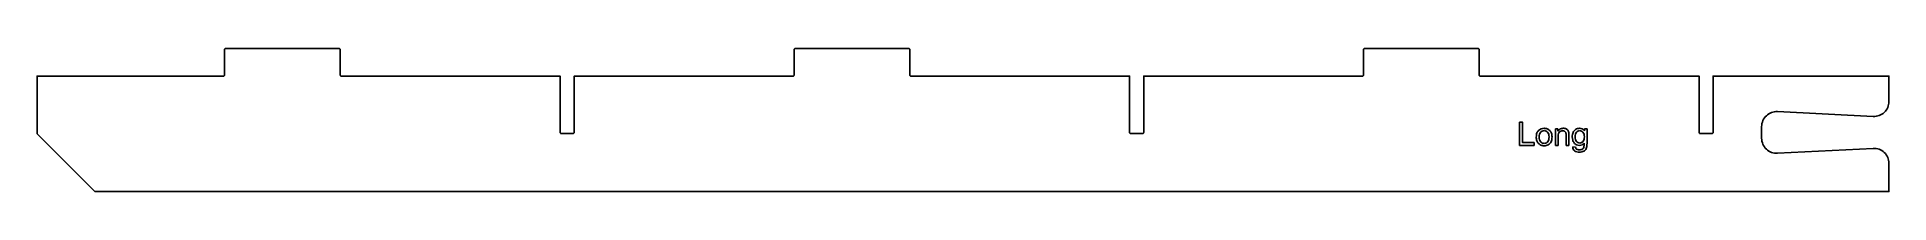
# Model space of a CAD drawing. Header units: millimetres. Extents: x 25 to 825, y -450 to -388.
import ezdxf

# ---------------------------------------------------------------- set-up
doc = ezdxf.new("R2010")
doc.units = ezdxf.units.MM
doc.layers.get('0').update_dxf_attribs({"linetype": 'CONTINUOUS'})

msp = doc.modelspace()

# ---------------------------------------------------------------- linework, layer by layer
for p, q in [((680.88, -430), (680.88, -422.76)), ((680.88, -422.76), (681.98, -422.76)), ((680.88, -430), (680.88, -422.76)), ((680.88, -422.76), (681.98, -422.76)), ((681.98, -422.76), (681.98, -423.79)), ((681.98, -422.76), (681.98, -423.79)), ((693.43, -423.63), (693.43, -422.76)), ((693.43, -422.76), (694.56, -422.76)), ((693.43, -423.63), (693.43, -422.76)), ((693.43, -422.76), (694.56, -422.76)), ((694.56, -422.76), (694.56, -429.02)), ((694.56, -422.76), (694.56, -429.02)), ((682.1, -430), (680.88, -430)), ((682.1, -430), (680.88, -430)), ((682.1, -426.04), (682.1, -430)), ((682.1, -426.04), (682.1, -430)), ((685.54, -430), (685.54, -425.59)), ((685.54, -430), (685.54, -425.59)), ((686.76, -430), (685.54, -430)), ((686.76, -430), (685.54, -430)), ((686.76, -425.55), (686.76, -430)), ((686.76, -425.55), (686.76, -430)), ((688.42, -430.6), (689.61, -430.78)), ((688.42, -430.6), (689.61, -430.78))]:
    msp.add_line(p, q)
for points in [[(825, -410.97), (825, -400), (749.05, -400), (749.05, -424.4, -0.414214), (748.55, -424.9), (743.45, -424.9, -0.414214), (742.95, -424.4), (742.95, -400), (648.5, -400, -0.414214), (648, -399.5), (648, -388.5, 0.414214), (647.5, -388), (598.5, -388, 0.414214), (598, -388.5), (598, -399.5, -0.414214), (597.5, -400), (503.05, -400), (503.05, -424.4, -0.414214), (502.55, -424.9), (497.45, -424.9, -0.414214), (496.95, -424.4), (496.95, -400), (402.5, -400, -0.414214), (402, -399.5), (402, -388.5, 0.414214), (401.5, -388), (352.5, -388, 0.414214), (352, -388.5), (352, -399.5, -0.414214), (351.5, -400), (257.05, -400), (257.05, -424.4, -0.414214), (256.55, -424.9), (251.45, -424.9, -0.414214), (250.95, -424.4), (250.95, -400), (156.5, -400, -0.414214), (156, -399.5), (156, -388.5, 0.414214), (155.5, -388), (106.5, -388, 0.414214), (106, -388.5), (106, -399.5, -0.414214), (105.5, -400), (25, -400), (25, -424.79, 0.198912), (25.15, -425.15), (49.85, -449.85, 0.198912), (50.21, -450), (825, -450), (825, -437.79, 0.429244), (818.17, -431.3), (776.84, -433.41, -0.429244), (770.01, -426.92), (770.01, -421.84, -0.429244), (776.84, -415.35), (818.17, -417.46, 0.429244)], [(106, -399.5, -0.414214), (105.5, -400), (25, -400), (25, -424.79, 0.198912), (25.15, -425.15), (49.85, -449.85, 0.198912), (50.21, -450), (825, -450), (825, -437.79, 0.429244), (818.17, -431.3), (776.84, -433.41, -0.429244), (770.01, -426.92), (770.01, -421.84, -0.429244), (776.84, -415.35), (818.17, -417.46, 0.429244), (825, -410.97), (825, -400), (749.05, -400), (749.05, -424.4, -0.414214), (748.55, -424.9), (743.45, -424.9, -0.414214), (742.95, -424.4), (742.95, -400), (648.5, -400, -0.414214), (648, -399.5), (648, -388.5, 0.414214), (647.5, -388), (598.5, -388, 0.414214), (598, -388.5), (598, -399.5, -0.414214), (597.5, -400), (503.05, -400), (503.05, -424.4, -0.414214), (502.55, -424.9), (497.45, -424.9, -0.414214), (496.95, -424.4), (496.95, -400), (402.5, -400, -0.414214), (402, -399.5), (402, -388.5, 0.414214), (401.5, -388), (352.5, -388, 0.414214), (352, -388.5), (352, -399.5, -0.414214), (351.5, -400), (257.05, -400), (257.05, -424.4, -0.414214), (256.55, -424.9), (251.45, -424.9, -0.414214), (250.95, -424.4), (250.95, -400), (156.5, -400, -0.414214), (156, -399.5), (156, -388.5, 0.414214), (155.5, -388), (106.5, -388, 0.414214), (106, -388.5)]]:
    msp.add_lwpolyline(points, format="xyb", close=True)
msp.add_lwpolyline([(671.69, -428.82), (671.69, -430), (665.44, -430), (665.44, -420), (666.76, -420), (666.76, -428.82)], close=True)
msp.add_lwpolyline([(671.69, -428.82), (671.69, -430), (665.44, -430), (665.44, -420), (666.76, -420), (666.76, -428.82)], close=True)
for points, knots in [([(672.65, -426.38), (672.68, -425.77), (672.73, -424.65), (673.44, -423.79), (673.77, -423.4)], [0, 0, 0, 0, 0.1773554, 0.326208, 0.326208, 0.326208, 0.326208]), ([(672.65, -426.38), (672.68, -425.77), (672.73, -424.65), (673.44, -423.79), (673.77, -423.4)], [0, 0, 0, 0, 0.1773554, 0.326208, 0.326208, 0.326208, 0.326208]), ([(673.77, -423.4), (674.1, -423.16), (674.79, -422.68), (675.62, -422.62), (676.05, -422.59)], [0, 0, 0, 0, 0.1199775, 0.2457451, 0.2457451, 0.2457451, 0.2457451]), ([(673.77, -423.4), (674.1, -423.16), (674.79, -422.68), (675.62, -422.62), (676.05, -422.59)], [0, 0, 0, 0, 0.1199775, 0.2457451, 0.2457451, 0.2457451, 0.2457451]), ([(676.05, -423.61), (675.75, -423.64), (675.17, -423.69), (674.73, -424.1), (674.52, -424.3)], [0, 0, 0, 0, 0.0859855, 0.1718317, 0.1718317, 0.1718317, 0.1718317]), ([(676.05, -422.59), (676.52, -422.63), (677.44, -422.7), (678.14, -423.29), (678.49, -423.57)], [0, 0, 0, 0, 0.1379317, 0.2689005, 0.2689005, 0.2689005, 0.2689005]), ([(676.05, -422.59), (676.52, -422.63), (677.44, -422.7), (678.14, -423.29), (678.49, -423.57)], [0, 0, 0, 0, 0.1379317, 0.2689005, 0.2689005, 0.2689005, 0.2689005]), ([(677.56, -424.3), (677.35, -424.1), (676.92, -423.7), (676.34, -423.64), (676.05, -423.61)], [0, 0, 0, 0, 0.0859324, 0.1710165, 0.1710165, 0.1710165, 0.1710165]), ([(678.49, -423.57), (678.77, -423.95), (679.36, -424.75), (679.41, -425.74), (679.44, -426.28)], [0, 0, 0, 0, 0.1365387, 0.2922586, 0.2922586, 0.2922586, 0.2922586]), ([(678.49, -423.57), (678.77, -423.95), (679.36, -424.75), (679.41, -425.74), (679.44, -426.28)], [0, 0, 0, 0, 0.1365387, 0.2922586, 0.2922586, 0.2922586, 0.2922586]), ([(681.98, -423.79), (682.28, -423.44), (682.89, -422.73), (683.82, -422.64), (684.29, -422.59)], [0, 0, 0, 0, 0.1324023, 0.2687241, 0.2687241, 0.2687241, 0.2687241]), ([(681.98, -423.79), (682.28, -423.44), (682.89, -422.73), (683.82, -422.64), (684.29, -422.59)], [0, 0, 0, 0, 0.1324023, 0.2687241, 0.2687241, 0.2687241, 0.2687241]), ([(684.03, -423.66), (683.78, -423.68), (683.28, -423.72), (682.87, -424.01), (682.67, -424.15)], [0, 0, 0, 0, 0.074126, 0.1467877, 0.1467877, 0.1467877, 0.1467877]), ([(684.03, -423.66), (683.78, -423.68), (683.28, -423.72), (682.87, -424.01), (682.67, -424.15)], [0, 0, 0, 0, 0.074126, 0.1467877, 0.1467877, 0.1467877, 0.1467877]), ([(684.88, -423.88), (684.75, -423.81), (684.48, -423.68), (684.18, -423.66), (684.03, -423.66)], [0, 0, 0, 0, 0.04299394, 0.08928519, 0.08928519, 0.08928519, 0.08928519]), ([(684.88, -423.88), (684.75, -423.81), (684.48, -423.68), (684.18, -423.66), (684.03, -423.66)], [0, 0, 0, 0, 0.04299394, 0.08928519, 0.08928519, 0.08928519, 0.08928519]), ([(684.29, -422.59), (684.5, -422.6), (684.91, -422.62), (685.3, -422.76), (685.49, -422.83)], [0, 0, 0, 0, 0.0631157, 0.123316, 0.123316, 0.123316, 0.123316]), ([(684.29, -422.59), (684.5, -422.6), (684.91, -422.62), (685.3, -422.76), (685.49, -422.83)], [0, 0, 0, 0, 0.0631157, 0.123316, 0.123316, 0.123316, 0.123316]), ([(685.39, -424.47), (685.33, -424.35), (685.22, -424.11), (685, -423.96), (684.88, -423.88)], [0, 0, 0, 0, 0.03888286, 0.07925471, 0.07925471, 0.07925471, 0.07925471]), ([(685.39, -424.47), (685.33, -424.35), (685.22, -424.11), (685, -423.96), (684.88, -423.88)], [0, 0, 0, 0, 0.03888286, 0.07925471, 0.07925471, 0.07925471, 0.07925471]), ([(685.49, -422.83), (685.66, -422.91), (685.98, -423.06), (686.21, -423.32), (686.31, -423.44)], [0, 0, 0, 0, 0.055175, 0.103771, 0.103771, 0.103771, 0.103771]), ([(685.49, -422.83), (685.66, -422.91), (685.98, -423.06), (686.21, -423.32), (686.31, -423.44)], [0, 0, 0, 0, 0.055175, 0.103771, 0.103771, 0.103771, 0.103771]), ([(686.31, -423.44), (686.4, -423.58), (686.57, -423.86), (686.65, -424.19), (686.7, -424.35)], [0, 0, 0, 0, 0.04778588, 0.09897765, 0.09897765, 0.09897765, 0.09897765]), ([(686.31, -423.44), (686.4, -423.58), (686.57, -423.86), (686.65, -424.19), (686.7, -424.35)], [0, 0, 0, 0, 0.04778588, 0.09897765, 0.09897765, 0.09897765, 0.09897765]), ([(688.55, -424.42), (688.69, -424.15), (688.95, -423.62), (689.41, -423.25), (689.64, -423.07)], [0, 0, 0, 0, 0.0902549, 0.1755847, 0.1755847, 0.1755847, 0.1755847]), ([(688.55, -424.42), (688.69, -424.15), (688.95, -423.62), (689.41, -423.25), (689.64, -423.07)], [0, 0, 0, 0, 0.0902549, 0.1755847, 0.1755847, 0.1755847, 0.1755847]), ([(689.64, -423.07), (689.89, -422.93), (690.41, -422.64), (691.01, -422.61), (691.31, -422.59)], [0, 0, 0, 0, 0.0853802, 0.1761246, 0.1761246, 0.1761246, 0.1761246]), ([(689.64, -423.07), (689.89, -422.93), (690.41, -422.64), (691.01, -422.61), (691.31, -422.59)], [0, 0, 0, 0, 0.0853802, 0.1761246, 0.1761246, 0.1761246, 0.1761246]), ([(691.4, -423.61), (691.14, -423.64), (690.6, -423.7), (690.21, -424.08), (690.01, -424.27)], [0, 0, 0, 0, 0.0775204, 0.1582201, 0.1582201, 0.1582201, 0.1582201]), ([(691.31, -422.59), (691.72, -422.64), (692.55, -422.73), (693.13, -423.33), (693.43, -423.63)], [0, 0, 0, 0, 0.1198221, 0.2421844, 0.2421844, 0.2421844, 0.2421844]), ([(691.31, -422.59), (691.72, -422.64), (692.55, -422.73), (693.13, -423.33), (693.43, -423.63)], [0, 0, 0, 0, 0.1198221, 0.2421844, 0.2421844, 0.2421844, 0.2421844]), ([(692.82, -424.28), (692.62, -424.09), (692.22, -423.7), (691.67, -423.64), (691.4, -423.61)], [0, 0, 0, 0, 0.0824486, 0.1614396, 0.1614396, 0.1614396, 0.1614396]), ([(673.59, -429.19), (673.31, -428.81), (672.72, -427.97), (672.67, -426.94), (672.65, -426.38)], [0, 0, 0, 0, 0.1382635, 0.3019571, 0.3019571, 0.3019571, 0.3019571]), ([(673.59, -429.19), (673.31, -428.81), (672.72, -427.97), (672.67, -426.94), (672.65, -426.38)], [0, 0, 0, 0, 0.1382635, 0.3019571, 0.3019571, 0.3019571, 0.3019571]), ([(676.05, -430.16), (675.57, -430.13), (674.65, -430.06), (673.93, -429.47), (673.59, -429.19)], [0, 0, 0, 0, 0.1396794, 0.2704343, 0.2704343, 0.2704343, 0.2704343]), ([(676.05, -430.16), (675.57, -430.13), (674.65, -430.06), (673.93, -429.47), (673.59, -429.19)], [0, 0, 0, 0, 0.1396794, 0.2704343, 0.2704343, 0.2704343, 0.2704343]), ([(674.52, -424.3), (674.34, -424.58), (673.94, -425.21), (673.92, -425.96), (673.91, -426.38)], [0, 0, 0, 0, 0.0977161, 0.2202491, 0.2202491, 0.2202491, 0.2202491]), ([(673.91, -426.38), (673.92, -426.8), (673.95, -427.55), (674.34, -428.18), (674.52, -428.46)], [0, 0, 0, 0, 0.1226175, 0.2205601, 0.2205601, 0.2205601, 0.2205601]), ([(674.52, -428.46), (674.73, -428.66), (675.17, -429.07), (675.75, -429.13), (676.05, -429.15)], [0, 0, 0, 0, 0.0860004, 0.172003, 0.172003, 0.172003, 0.172003]), ([(676.05, -429.15), (676.34, -429.12), (676.93, -429.07), (677.35, -428.66), (677.57, -428.46)], [0, 0, 0, 0, 0.0855188, 0.1715383, 0.1715383, 0.1715383, 0.1715383]), ([(677.8, -429.72), (677.52, -429.85), (676.97, -430.11), (676.36, -430.15), (676.05, -430.16)], [0, 0, 0, 0, 0.0901722, 0.1819932, 0.1819932, 0.1819932, 0.1819932]), ([(677.8, -429.72), (677.52, -429.85), (676.97, -430.11), (676.36, -430.15), (676.05, -430.16)], [0, 0, 0, 0, 0.0901722, 0.1819932, 0.1819932, 0.1819932, 0.1819932]), ([(678.18, -426.34), (678.16, -425.93), (678.14, -425.2), (677.74, -424.58), (677.56, -424.3)], [0, 0, 0, 0, 0.1190757, 0.2160834, 0.2160834, 0.2160834, 0.2160834]), ([(677.57, -428.46), (677.74, -428.17), (678.14, -427.53), (678.16, -426.76), (678.18, -426.34)], [0, 0, 0, 0, 0.0989253, 0.2241662, 0.2241662, 0.2241662, 0.2241662]), ([(679.02, -428.48), (678.86, -428.73), (678.55, -429.23), (678.05, -429.56), (677.8, -429.72)], [0, 0, 0, 0, 0.0878712, 0.1763266, 0.1763266, 0.1763266, 0.1763266]), ([(679.02, -428.48), (678.86, -428.73), (678.55, -429.23), (678.05, -429.56), (677.8, -429.72)], [0, 0, 0, 0, 0.0878712, 0.1763266, 0.1763266, 0.1763266, 0.1763266]), ([(679.44, -426.28), (679.43, -426.7), (679.41, -427.46), (679.14, -428.16), (679.02, -428.48)], [0, 0, 0, 0, 0.1253543, 0.2254968, 0.2254968, 0.2254968, 0.2254968]), ([(679.44, -426.28), (679.43, -426.7), (679.41, -427.46), (679.14, -428.16), (679.02, -428.48)], [0, 0, 0, 0, 0.1253543, 0.2254968, 0.2254968, 0.2254968, 0.2254968]), ([(682.67, -424.15), (682.51, -424.39), (682.11, -424.95), (682.11, -425.64), (682.1, -426.04)], [0, 0, 0, 0, 0.0838352, 0.2015142, 0.2015142, 0.2015142, 0.2015142]), ([(682.67, -424.15), (682.51, -424.39), (682.11, -424.95), (682.11, -425.64), (682.1, -426.04)], [0, 0, 0, 0, 0.0838352, 0.2015142, 0.2015142, 0.2015142, 0.2015142]), ([(685.54, -425.59), (685.53, -425.37), (685.53, -424.99), (685.43, -424.63), (685.39, -424.47)], [0, 0, 0, 0, 0.0656673, 0.1135292, 0.1135292, 0.1135292, 0.1135292]), ([(685.54, -425.59), (685.53, -425.37), (685.53, -424.99), (685.43, -424.63), (685.39, -424.47)], [0, 0, 0, 0, 0.0656673, 0.1135292, 0.1135292, 0.1135292, 0.1135292]), ([(686.7, -424.35), (686.71, -424.51), (686.76, -424.9), (686.76, -425.3), (686.76, -425.55)], [0, 0, 0, 0, 0.0471745, 0.1196707, 0.1196707, 0.1196707, 0.1196707]), ([(686.7, -424.35), (686.71, -424.51), (686.76, -424.9), (686.76, -425.3), (686.76, -425.55)], [0, 0, 0, 0, 0.0471745, 0.1196707, 0.1196707, 0.1196707, 0.1196707]), ([(688.18, -426.34), (688.19, -426), (688.22, -425.34), (688.44, -424.73), (688.55, -424.42)], [0, 0, 0, 0, 0.1001163, 0.1959989, 0.1959989, 0.1959989, 0.1959989]), ([(688.18, -426.34), (688.19, -426), (688.22, -425.34), (688.44, -424.73), (688.55, -424.42)], [0, 0, 0, 0, 0.1001163, 0.1959989, 0.1959989, 0.1959989, 0.1959989]), ([(688.99, -428.92), (688.76, -428.54), (688.26, -427.75), (688.21, -426.82), (688.18, -426.34)], [0, 0, 0, 0, 0.1334759, 0.2749704, 0.2749704, 0.2749704, 0.2749704]), ([(688.99, -428.92), (688.76, -428.54), (688.26, -427.75), (688.21, -426.82), (688.18, -426.34)], [0, 0, 0, 0, 0.1334759, 0.2749704, 0.2749704, 0.2749704, 0.2749704]), ([(689.19, -432.36), (688.96, -432.13), (688.47, -431.65), (688.44, -430.96), (688.42, -430.6)], [0, 0, 0, 0, 0.0940281, 0.1981543, 0.1981543, 0.1981543, 0.1981543]), ([(689.19, -432.36), (688.96, -432.13), (688.47, -431.65), (688.44, -430.96), (688.42, -430.6)], [0, 0, 0, 0, 0.0940281, 0.1981543, 0.1981543, 0.1981543, 0.1981543]), ([(691.31, -430), (690.84, -429.96), (689.94, -429.88), (689.3, -429.24), (688.99, -428.92)], [0, 0, 0, 0, 0.1352152, 0.2628202, 0.2628202, 0.2628202, 0.2628202]), ([(691.31, -430), (690.84, -429.96), (689.94, -429.88), (689.3, -429.24), (688.99, -428.92)], [0, 0, 0, 0, 0.1352152, 0.2628202, 0.2628202, 0.2628202, 0.2628202]), ([(690.01, -424.27), (689.84, -424.54), (689.47, -425.14), (689.45, -425.85), (689.44, -426.25)], [0, 0, 0, 0, 0.0931304, 0.2088737, 0.2088737, 0.2088737, 0.2088737]), ([(689.44, -426.25), (689.45, -426.67), (689.46, -427.42), (689.84, -428.05), (690, -428.33)], [0, 0, 0, 0, 0.1241044, 0.2189009, 0.2189009, 0.2189009, 0.2189009]), ([(689.61, -430.78), (689.65, -430.95), (689.7, -431.26), (689.93, -431.48), (690.03, -431.58)], [0, 0, 0, 0, 0.04980262, 0.0925329, 0.0925329, 0.0925329, 0.0925329]), ([(689.61, -430.78), (689.65, -430.95), (689.7, -431.26), (689.93, -431.48), (690.03, -431.58)], [0, 0, 0, 0, 0.04980262, 0.0925329, 0.0925329, 0.0925329, 0.0925329]), ([(690, -428.33), (690.2, -428.52), (690.6, -428.9), (691.15, -428.96), (691.42, -428.98)], [0, 0, 0, 0, 0.0804978, 0.1602986, 0.1602986, 0.1602986, 0.1602986]), ([(690.03, -431.58), (690.21, -431.68), (690.59, -431.9), (691.04, -431.92), (691.28, -431.92)], [0, 0, 0, 0, 0.0598051, 0.1310877, 0.1310877, 0.1310877, 0.1310877]), ([(690.03, -431.58), (690.21, -431.68), (690.59, -431.9), (691.04, -431.92), (691.28, -431.92)], [0, 0, 0, 0, 0.0598051, 0.1310877, 0.1310877, 0.1310877, 0.1310877]), ([(691.28, -431.92), (691.54, -431.92), (692, -431.9), (692.41, -431.68), (692.6, -431.58)], [0, 0, 0, 0, 0.0760255, 0.1376867, 0.1376867, 0.1376867, 0.1376867]), ([(691.28, -431.92), (691.54, -431.92), (692, -431.9), (692.41, -431.68), (692.6, -431.58)], [0, 0, 0, 0, 0.0760255, 0.1376867, 0.1376867, 0.1376867, 0.1376867]), ([(693.31, -429.05), (693.03, -429.33), (692.47, -429.88), (691.69, -429.96), (691.31, -430)], [0, 0, 0, 0, 0.1150036, 0.2276886, 0.2276886, 0.2276886, 0.2276886]), ([(693.31, -429.05), (693.03, -429.33), (692.47, -429.88), (691.69, -429.96), (691.31, -430)], [0, 0, 0, 0, 0.1150036, 0.2276886, 0.2276886, 0.2276886, 0.2276886]), ([(691.42, -428.98), (691.69, -428.96), (692.24, -428.9), (692.64, -428.52), (692.84, -428.33)], [0, 0, 0, 0, 0.0794499, 0.1600626, 0.1600626, 0.1600626, 0.1600626]), ([(692.6, -431.58), (692.74, -431.45), (693.03, -431.19), (693.16, -430.82), (693.22, -430.63)], [0, 0, 0, 0, 0.056452, 0.1160163, 0.1160163, 0.1160163, 0.1160163]), ([(692.6, -431.58), (692.74, -431.45), (693.03, -431.19), (693.16, -430.82), (693.22, -430.63)], [0, 0, 0, 0, 0.056452, 0.1160163, 0.1160163, 0.1160163, 0.1160163]), ([(693.41, -426.29), (693.4, -425.89), (693.38, -425.17), (693, -424.56), (692.82, -424.28)], [0, 0, 0, 0, 0.1175729, 0.2124299, 0.2124299, 0.2124299, 0.2124299]), ([(692.84, -428.33), (693.01, -428.06), (693.39, -427.44), (693.41, -426.7), (693.41, -426.29)], [0, 0, 0, 0, 0.0940395, 0.2155383, 0.2155383, 0.2155383, 0.2155383]), ([(694.22, -431.42), (694.08, -431.64), (693.81, -432.1), (693.36, -432.38), (693.12, -432.53)], [0, 0, 0, 0, 0.0772853, 0.1579983, 0.1579983, 0.1579983, 0.1579983]), ([(694.22, -431.42), (694.08, -431.64), (693.81, -432.1), (693.36, -432.38), (693.12, -432.53)], [0, 0, 0, 0, 0.0772853, 0.1579983, 0.1579983, 0.1579983, 0.1579983]), ([(693.22, -430.63), (693.25, -430.43), (693.32, -429.91), (693.32, -429.38), (693.31, -429.05)], [0, 0, 0, 0, 0.0585703, 0.1580082, 0.1580082, 0.1580082, 0.1580082]), ([(693.22, -430.63), (693.25, -430.43), (693.32, -429.91), (693.32, -429.38), (693.31, -429.05)], [0, 0, 0, 0, 0.0585703, 0.1580082, 0.1580082, 0.1580082, 0.1580082]), ([(694.56, -429.02), (694.56, -429.5), (694.56, -430.32), (694.32, -431.1), (694.22, -431.42)], [0, 0, 0, 0, 0.1447822, 0.2434663, 0.2434663, 0.2434663, 0.2434663]), ([(694.56, -429.02), (694.56, -429.5), (694.56, -430.32), (694.32, -431.1), (694.22, -431.42)], [0, 0, 0, 0, 0.1447822, 0.2434663, 0.2434663, 0.2434663, 0.2434663]), ([(691.29, -432.94), (690.89, -432.92), (690.14, -432.89), (689.49, -432.53), (689.19, -432.36)], [0, 0, 0, 0, 0.1180594, 0.2201613, 0.2201613, 0.2201613, 0.2201613]), ([(691.29, -432.94), (690.89, -432.92), (690.14, -432.89), (689.49, -432.53), (689.19, -432.36)], [0, 0, 0, 0, 0.1180594, 0.2201613, 0.2201613, 0.2201613, 0.2201613]), ([(693.12, -432.53), (692.85, -432.65), (692.27, -432.9), (691.63, -432.93), (691.29, -432.94)], [0, 0, 0, 0, 0.0887802, 0.1898283, 0.1898283, 0.1898283, 0.1898283]), ([(693.12, -432.53), (692.85, -432.65), (692.27, -432.9), (691.63, -432.93), (691.29, -432.94)], [0, 0, 0, 0, 0.0887802, 0.1898283, 0.1898283, 0.1898283, 0.1898283])]:
    msp.add_open_spline(points, degree=3, knots=knots)

doc.saveas('drawing.dxf')
